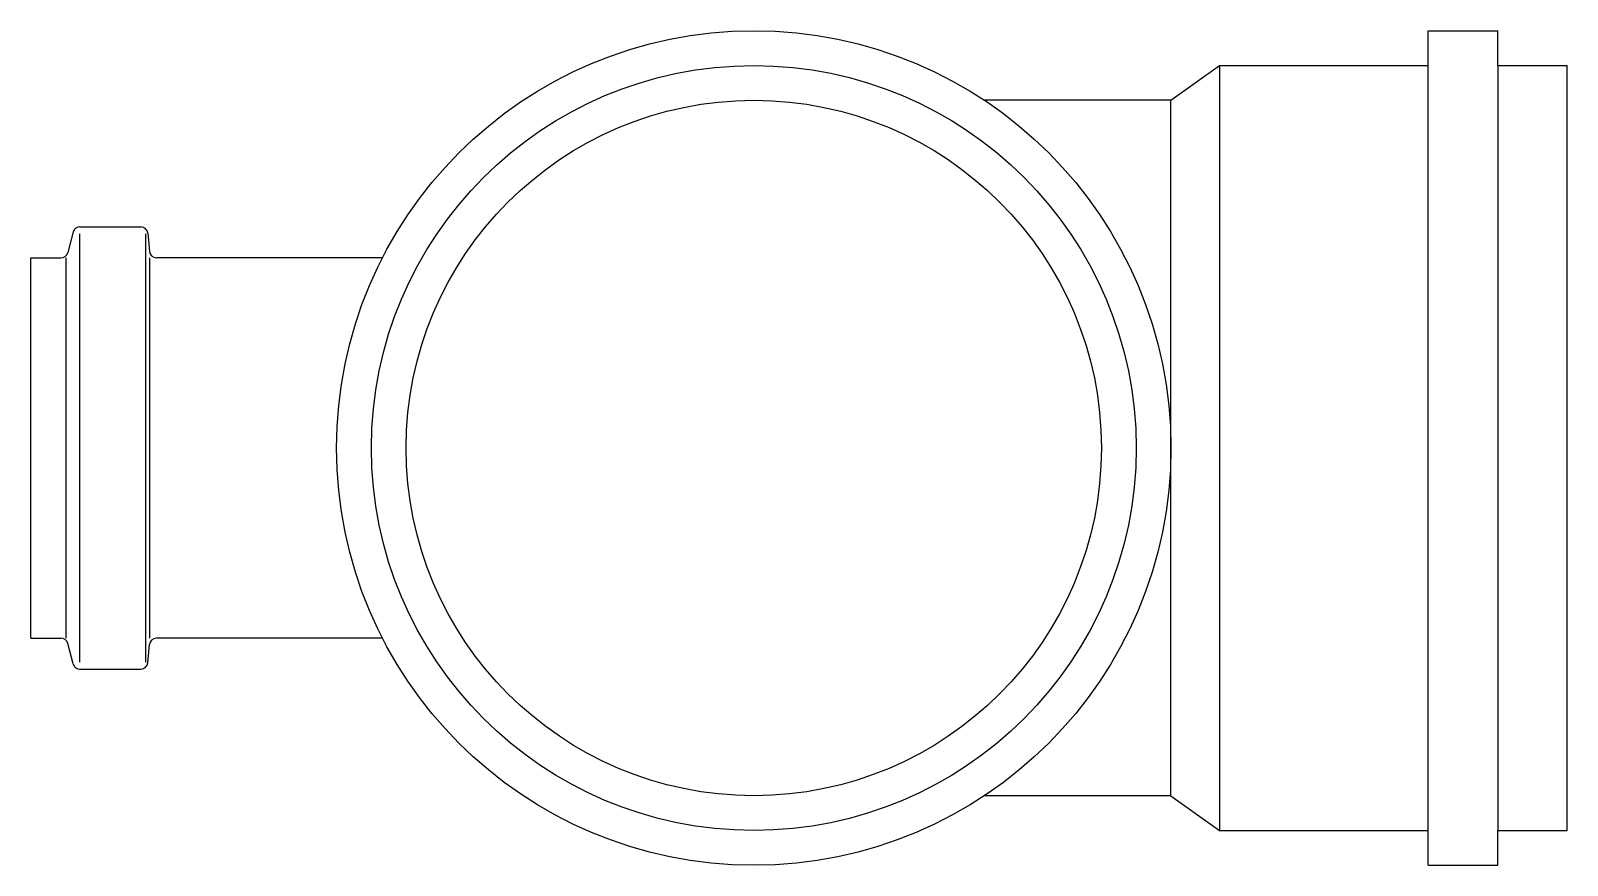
# Model space of a CAD drawing. Header units: millimetres. Extents: x 2734.303 to 2734.524, y 1355.067 to 1355.187.
import ezdxf

# ---------------------------------------------------------------- set-up
doc = ezdxf.new("R2010")
doc.units = ezdxf.units.MM

msp = doc.modelspace()

# ---------------------------------------------------------------- linework, layer by layer
for p, q in [((2734.50404, 1355.18684), (2734.51404, 1355.18684)), ((2734.50404, 1355.18184), (2734.50404, 1355.18684)), ((2734.51404, 1355.18184), (2734.51404, 1355.18684)), ((2734.46704, 1355.17684), (2734.47404, 1355.18184)), ((2734.47404, 1355.18184), (2734.47404, 1355.07184)), ((2734.47404, 1355.18184), (2734.50404, 1355.18184)), ((2734.50404, 1355.07184), (2734.50404, 1355.18184)), ((2734.51404, 1355.18184), (2734.51404, 1355.07184)), ((2734.51404, 1355.18184), (2734.52404, 1355.18184)), ((2734.52404, 1355.07184), (2734.52404, 1355.18184)), ((2734.46704, 1355.17684), (2734.44021, 1355.17684)), ((2734.46704, 1355.07684), (2734.46704, 1355.17684)), ((2734.30915, 1355.1579), (2734.30836, 1355.15493)), ((2734.31012, 1355.15864), (2734.31889, 1355.15864)), ((2734.31988, 1355.15773), (2734.32011, 1355.1551)), ((2734.31012, 1355.09604), (2734.31012, 1355.15764)), ((2734.31961, 1355.09604), (2734.31961, 1355.15764)), ((2734.30304, 1355.09949), (2734.30304, 1355.15419)), ((2734.30304, 1355.15419), (2734.30739, 1355.15419)), ((2734.30816, 1355.09949), (2734.30816, 1355.15419)), ((2734.32019, 1355.09949), (2734.32019, 1355.15419)), ((2734.35364, 1355.15419), (2734.32111, 1355.15419)), ((2734.30304, 1355.09949), (2734.30739, 1355.09949)), ((2734.30915, 1355.09578), (2734.30836, 1355.09875)), ((2734.31988, 1355.09595), (2734.32011, 1355.09858)), ((2734.35364, 1355.09949), (2734.32111, 1355.09949)), ((2734.31012, 1355.09504), (2734.31889, 1355.09504)), ((2734.46704, 1355.07684), (2734.44021, 1355.07684)), ((2734.46704, 1355.07684), (2734.47404, 1355.07184)), ((2734.47404, 1355.07184), (2734.50404, 1355.07184)), ((2734.50404, 1355.06684), (2734.50404, 1355.07184)), ((2734.51404, 1355.06684), (2734.51404, 1355.07184)), ((2734.51404, 1355.07184), (2734.52404, 1355.07184)), ((2734.50404, 1355.06684), (2734.51404, 1355.06684))]:
    msp.add_line(p, q)
for radius in [0.06, 0.055, 0.05]:
    msp.add_circle((2734.40704, 1355.12684), radius)
for centre, start, end in [((2734.31012, 1355.15764), 90, 165), ((2734.31889, 1355.15764), 5, 90), ((2734.30739, 1355.15519), 270, 345), ((2734.32111, 1355.15519), 185, 270), ((2734.30739, 1355.09849), 15, 90), ((2734.32111, 1355.09849), 90, 175), ((2734.31889, 1355.09604), 270, 355), ((2734.31012, 1355.09604), 195, 270)]:
    msp.add_arc(centre, 0.001, start, end)

doc.saveas('drawing.dxf')
